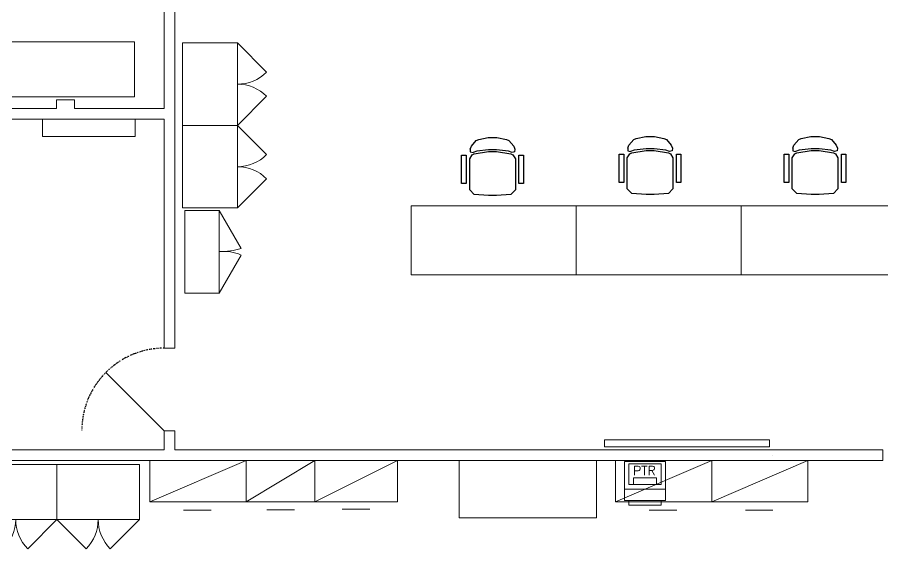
# Model space of a CAD drawing. Header units: inches. Extents: x -27 to 7514, y -484 to 2591.
# Drawn here: x 4320.5 to 4698.1, y 253.4 to 485.3 of the extents above; entities that cross this region are included whole.
import ezdxf

# ---------------------------------------------------------------- set-up
doc = ezdxf.new("R2010")
doc.units = ezdxf.units.IN
doc.header["$MEASUREMENT"] = 0
doc.linetypes.add('DIVIDE', pattern=[1.25, 0.5, -0.25, 0, -0.25, 0, -0.25])
for name, color, linetype, lineweight in [('F-Ch', 4, 'Continuous', 30), ('F-Eq', 71, 'Continuous', 20), ('F-FreeStand', 211, 'Continuous', 20), ('FS-File', 50, 'Continuous', 20), ('I-CWall', 110, 'Continuous', 20), ('I-Dor', 210, 'Continuous', 30)]:
    doc.layers.add(name, color=color, linetype=linetype, lineweight=lineweight)
doc.styles.add('BGE', font='simplex.shx')

# ---------------------------------------------------------------- blocks, each defined once
blk = doc.blocks.new('T2560')
at = {"linetype": 'Continuous'}
blk.add_lwpolyline([(0, 2.083), (5, 2.083), (5, 0), (0, 0)], close=True, dxfattribs=at)
blk = doc.blocks.new('SLF302')
at = {"layer": 'FS-File'}
for p, q in [((-30, -18), (0, 0)), ((-20.911, -21.486), (-8.911, -21.486))]:
    blk.add_line(p, q, dxfattribs=at)
blk.add_lwpolyline([(-30, 0), (-30, -18), (0, -18), (0, 0)], close=True, dxfattribs=at)
blk = doc.blocks.new('SLF422')
at = {"layer": 'FS-File'}
for p, q in [((-42, -18), (0, 0)), ((-27.268, -21.762), (-15.268, -21.762))]:
    blk.add_line(p, q, dxfattribs=at)
blk.add_lwpolyline([(-42, 0), (-42, -18), (0, -18), (0, 0)], close=True, dxfattribs=at)
blk = doc.blocks.new('LF365')
at = {"linetype": 'Continuous'}
for p, q in [((0, 0), (3, 1.5)), ((0.994, -0.273), (1.994, -0.273)), ((1.506, -0.273), (1.499, -0.273))]:
    blk.add_line(p, q, dxfattribs=at)
blk.add_lwpolyline([(0, 1.5), (0, 0), (3, 0), (3, 1.5)], close=True, dxfattribs=at)
blk = doc.blocks.new('SLF425')
at = {"layer": 'FS-File'}
for p, q in [((-42, -18), (0, 0)), ((-27.268, -21.762), (-15.268, -21.762))]:
    blk.add_line(p, q, dxfattribs=at)
blk.add_lwpolyline([(-42, 0), (-42, -18), (0, -18), (0, 0)], close=True, dxfattribs=at)
blk = doc.blocks.new('PRNT')
at = {"linetype": 'Continuous'}
for p, q in [((1.5, 1.417), (0, 1.417)), ((0, 1.417), (0, 0)), ((0.167, 1.333), (0.167, 0.583)), ((1.333, 1.333), (0.167, 1.333)), ((1.333, 0.583), (1.333, 1.333)), ((1.5, 0), (1.5, 1.417)), ((0, 0.417), (1.5, 0.417)), ((0.167, 0.583), (1.333, 0.583)), ((0, 0), (1.5, 0))]:
    blk.add_line(p, q, dxfattribs=at)
for points in [[(0.333, 0.583), (1.167, 0.583), (1.167, 0.833), (0.333, 0.833)], [(0.167, -0.167), (1.333, -0.167), (1.333, 0), (0.167, 0)]]:
    blk.add_lwpolyline(points, close=True, dxfattribs=at)
at = {"layer": 'F-Eq', "linetype": 'Continuous', "style": 'BGE'}
blk.add_text('PTR', height=0.3333, dxfattribs=at).set_placement((0.314, 0.922))
blk = doc.blocks.new('LF422')
at = {"linetype": 'Continuous'}
for p, q in [((0, 0), (3.5, 1.5)), ((1.228, -0.314), (2.228, -0.314))]:
    blk.add_line(p, q, dxfattribs=at)
blk.add_lwpolyline([(0, 1.5), (0, 0), (3.5, 0), (3.5, 1.5)], close=True, dxfattribs=at)
blk = doc.blocks.new('T3072')
at = {"layer": 'F-FreeStand'}
blk.add_lwpolyline([(0, -30), (72, -30), (72, 0), (0, 0)], close=True, dxfattribs=at)
blk = doc.blocks.new('CH7')
at = {"linetype": 'Continuous'}
for p, q in [((-0.167, 1.292), (-0.073, 1.438)), ((-0.167, 0.167), (-0.167, 1.292)), ((-0.073, 1.438), (0, 1.479)), ((0, 1.479), (0.521, 1.562)), ((0.521, 1.562), (0.812, 1.562)), ((0.812, 1.562), (1.333, 1.479)), ((1.333, 1.479), (1.406, 1.438)), ((1.406, 1.438), (1.5, 1.292)), ((1.5, 1.292), (1.5, 0.167)), ((0, 0), (-0.167, 0.167)), ((0.521, -0.042), (0, 0)), ((1.333, 0), (0.812, -0.042)), ((1.5, 0.167), (1.333, 0)), ((0.812, -0.042), (0.521, -0.042))]:
    blk.add_line(p, q, dxfattribs=at)
for points in [[(-0.146, 1.646), (-0.104, 1.76), (0.073, 1.958), (0.167, 2), (0.51, 2.073), (0.823, 2.073), (1.167, 2), (1.26, 1.958), (1.438, 1.76), (1.479, 1.646)], [(-0.146, 1.646), (-0.146, 1.552), (-0.042, 1.531)], [(1.375, 1.531), (1.24, 1.573), (0.812, 1.625), (0.521, 1.625), (0.094, 1.573), (-0.042, 1.531)], [(1.479, 1.646), (1.469, 1.552), (1.375, 1.531)], [(-0.458, 0.438), (-0.458, 1.427), (-0.292, 1.427), (-0.292, 0.396), (-0.458, 0.396), (-0.458, 0.438)], [(1.625, 0.438), (1.625, 1.427), (1.792, 1.427), (1.792, 0.396), (1.625, 0.396), (1.625, 0.438)]]:
    blk.add_lwpolyline(points, dxfattribs=at)
blk = doc.blocks.new('CHDESK')
at = {"linetype": 'Continuous'}
blk.add_blockref('CH7', (0.458, -0.396), dxfattribs=at)
blk = doc.blocks.new('SC3624')
at = {"layer": 'FS-File'}
blk.add_lwpolyline([(-36, -24), (0, -24), (0, 0), (-36, 0)], close=True, dxfattribs=at)
at = {"layer": 'FS-File', "flags": 128}
blk.add_lwpolyline([(0, -24), (-12.73, -36.73, -0.198912), (-18, -24, -0.198912), (-23.27, -36.73), (-36, -24)], format="xyb", dxfattribs=at)
blk = doc.blocks.new('SC36')
at = {"layer": 'FS-File'}
for p, q in [((-36, -15), (-19.44, -24.56)), ((-0.04, -15), (-16.58, -24.55))]:
    blk.add_line(p, q, dxfattribs=at)
blk.add_lwpolyline([(-36, 0), (-36, -15), (0, -15), (0, 0)], close=True, dxfattribs=at)
for centre, major_axis, ratio, start_param, end_param in [((-36.03, -17.13), (18.05, 2.14), 0.999073, 5.744218, 6.283185), ((15.84, -15.2), (-0.2, -33.84), 0.997211, 4.712803, 4.998429)]:
    blk.add_ellipse(centre, major_axis=major_axis, ratio=ratio, start_param=start_param, end_param=end_param, dxfattribs=at)
blk = doc.blocks.new('MB72')
at = {"layer": 'F-Eq'}
blk.add_lwpolyline([(-3, -72), (0, -72), (0, 0), (-3, 0)], close=True, dxfattribs=at)
blk = doc.blocks.new('36_door')
at = {"linetype": 'Continuous'}
blk.add_line((0, 0), (-25.455996, -25.455996), dxfattribs=at)
at = {"linetype": 'DIVIDE'}
blk.add_arc((0, 0), 36, 180, 270, dxfattribs=at)
blk = doc.blocks.new('T2472')
at = {"layer": 'F-FreeStand'}
blk.add_lwpolyline([(-72, -24), (-72, 0), (0, 0), (0, -24)], close=True, dxfattribs=at)

msp = doc.modelspace()

# ---------------------------------------------------------------- linework, layer by layer
at = {"layer": 'F-Eq'}
for p, q in [((4331.43, 440.91), (4331.43, 433.23)), ((4371.9, 433.23), (4371.9, 440.91)), ((4331.43, 433.23), (4371.9, 433.23))]:
    msp.add_line(p, q, dxfattribs=at)
at = {"layer": 'F-FreeStand'}
msp.add_line((4650.1, 294.22), (4650.1, 294.22), dxfattribs=at)
at = {"layer": 'I-CWall'}
for p, q in [((4169.35, 445.54), (4337.6, 445.54)), ((4169.35, 440.91), (4384.6, 440.91))]:
    msp.add_line(p, q, dxfattribs=at)
for points in [[(4389.22, 340.89), (4389.22, 652.99)], [(4384.6, 445.54), (4384.6, 643.79)], [(4337.6, 445.54), (4337.6, 449.29)], [(4337.6, 449.29), (4345.35, 449.29)], [(4345.35, 445.54), (4345.35, 449.29)], [(4345.35, 445.54), (4384.6, 445.54)], [(4384.6, 340.89), (4384.6, 440.91)], [(4384.6, 340.89), (4384.6, 396.81)], [(4389.22, 340.89), (4389.22, 396.81)], [(4384.6, 340.89), (4389.22, 340.89)], [(4384.6, 296.54), (4384.6, 304.89)], [(4384.6, 296.54), (4384.6, 304.89)], [(4384.6, 304.89), (4389.22, 304.89)], [(4389.22, 296.54), (4389.22, 304.89)], [(4389.22, 296.54), (4389.22, 304.89)], [(4384.6, 296.54), (4169.35, 296.54)], [(4698.1, 296.54), (4389.22, 296.54)], [(4698.1, 291.91), (4698.1, 296.54)], [(4698.1, 291.91), (3926.35, 291.91)]]:
    msp.add_lwpolyline(points, dxfattribs=at)

# ---------------------------------------------------------------- block references
at = {"layer": 'F-Ch', "xscale": 12, "yscale": 12, "zscale": 12}
for p in [(4514.37, 412.74), (4583.08, 413.16), (4655.08, 413.16)]:
    msp.add_blockref('CHDESK', p, dxfattribs=at)
at = {"layer": 'F-Eq', "xscale": 12, "yscale": 12, "zscale": 12}
msp.add_blockref('PRNT', (4585.37, 274.4), dxfattribs=at)
at = {"layer": 'F-FreeStand'}
for name, p in [('T2472', (4371.57, 474.6)), ('T3072', (4492.31, 402.98)), ('T3072', (4564.31, 402.98)), ('T3072', (4636.31, 402.98))]:
    msp.add_blockref(name, p, dxfattribs=at)
at = {"layer": 'F-FreeStand', "rotation": 90}
msp.add_blockref('MB72', (4576.74, 300.91), dxfattribs=at)
at = {"layer": 'F-FreeStand', "xscale": 12, "yscale": 12, "zscale": 12}
msp.add_blockref('T2560', (4513.25, 266.91), dxfattribs=at)
at = {"layer": 'FS-File', "rotation": 90}
for name, p in [('SC3624', (4392.53, 474.1)), ('SC3624', (4392.53, 438.1)), ('SC36', (4393.61, 400.98))]:
    msp.add_blockref(name, p, dxfattribs=at)
at = {"layer": 'FS-File'}
for name, p in [('SLF422', (4420.3, 291.91)), ('SLF302', (4450.3, 291.91)), ('SLF425', (4665.49, 291.91)), ('SC3624', (4337.76, 290.13)), ('SC3624', (4373.76, 290.13))]:
    msp.add_blockref(name, p, dxfattribs=at)
at = {"layer": 'FS-File', "xscale": 12, "yscale": 12, "zscale": 12}
for name, p in [('LF365', (4450.3, 273.91)), ('LF422', (4581.49, 273.91))]:
    msp.add_blockref(name, p, dxfattribs=at)
at = {"layer": 'I-Dor', "extrusion": (0, 0, -1), "xscale": -1, "zscale": -1, "rotation": 90}
msp.add_blockref('36_door', (-4384.6, 304.89), dxfattribs=at)

doc.saveas('drawing.dxf')
